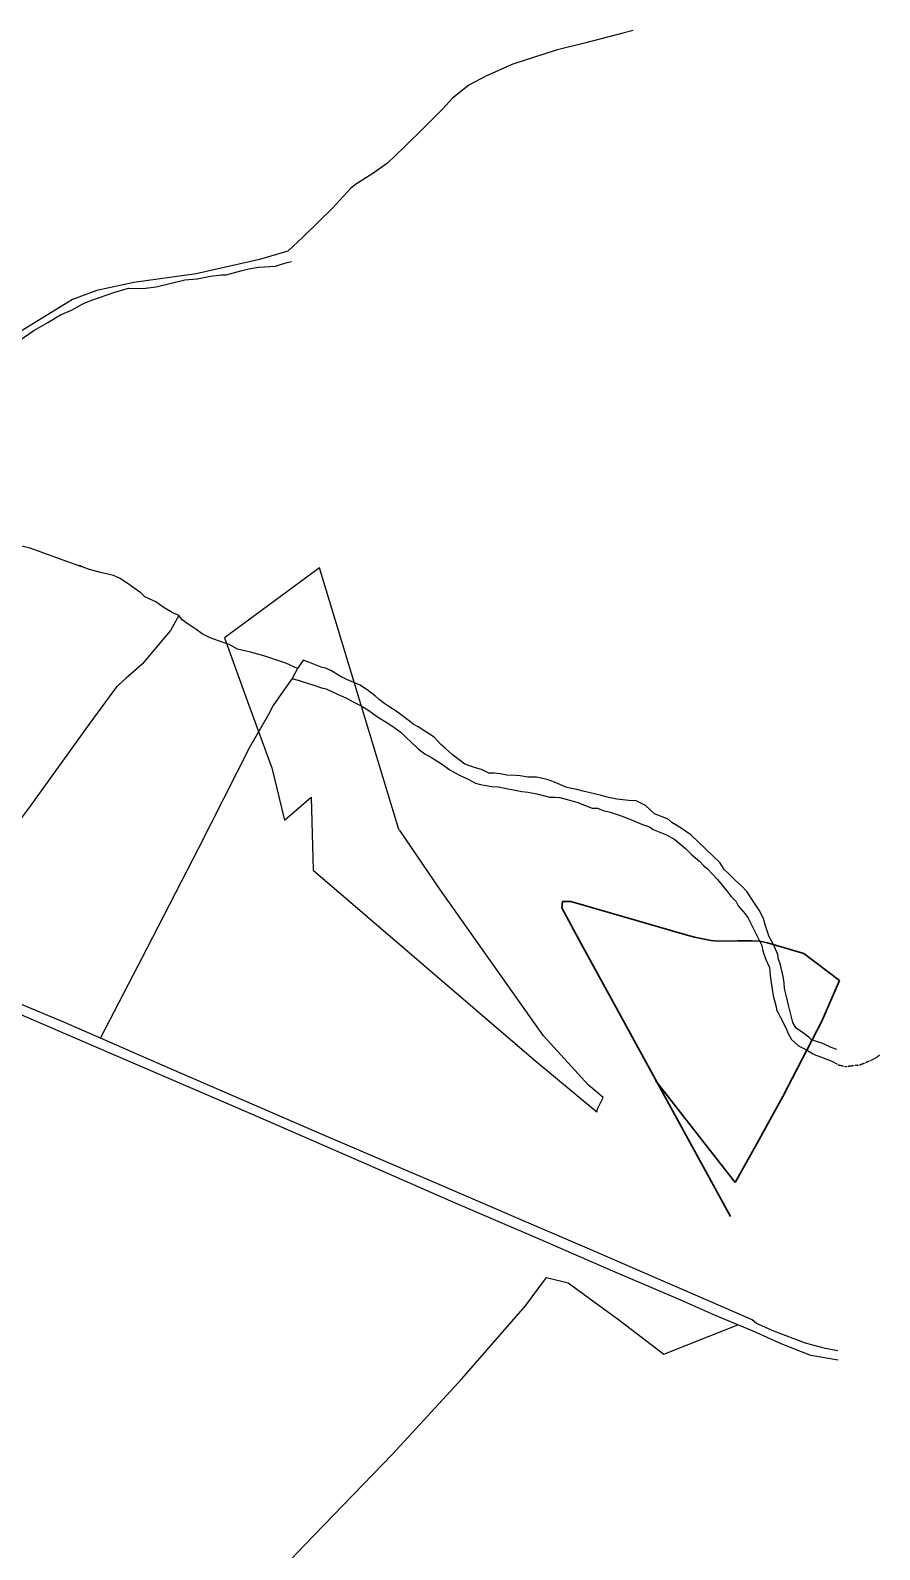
# Model space of a CAD drawing. Header units: metres. Extents: x 615852 to 659911, y 1301217 to 1325118.
# Drawn here: x 643254 to 645080, y 1320519 to 1323784 of the extents above; entities that cross this region are included whole.
import ezdxf

# ---------------------------------------------------------------- set-up
doc = ezdxf.new("R2010")
doc.units = ezdxf.units.M
doc.linetypes.add('HIDDEN', pattern=[0.375, 0.25, -0.125])
for name, color, linetype in [('-3', 7, 'Continuous'), ('2', 1, 'Continuous'), ('CVL_CUADCON_TIT', 1, 'Continuous')]:
    doc.layers.add(name, color=color, linetype=linetype)

msp = doc.modelspace()

# ---------------------------------------------------------------- linework, layer by layer
at = {"layer": '-3', "color": 1, "linetype": 'HIDDEN'}
msp.add_lwpolyline([(645080.40902, 1321581.35917), (645069.89902, 1321574.32017), (645059.25302, 1321569.18617), (645038.96902, 1321560.70317), (645020.17902, 1321558.32717), (645007.73702, 1321556.74317), (644988.17902, 1321560.97017)], dxfattribs=at)
at = {"layer": '2', "color": 1, "linetype": 'Continuous'}
msp.add_line((643828.26202, 1322412.67717), (643817.29202, 1322391.09817), dxfattribs=at)
for points in [[(644550.12702, 1323784.32717), (644528.51802, 1323778.27317), (644448.69802, 1323757.85617), (644384.89202, 1323741.47117), (644291.33202, 1323711.42517), (644235.13102, 1323686.63817), (644196.97802, 1323666.38617), (644161.60502, 1323638.75917), (644140.46902, 1323615.16717), (644102.78802, 1323577.63317), (644057.72602, 1323533.50617), (644022.33902, 1323499.27117), (643990.28002, 1323476.97317), (643955.68002, 1323454.42717), (643943.21102, 1323445.05017), (643903.48702, 1323401.92817), (643840.85802, 1323340.55617), (643807.76402, 1323309.62017)], [(643807.76402, 1323309.62017), (643746.75002, 1323291.70417), (643610.50502, 1323261.24117), (643476.31802, 1323242.71817), (643396.75802, 1323225.60417), (643344.37902, 1323206.14517), (643214.12802, 1323125.34717)], [(643231.39102, 1323118.70217), (643261.41302, 1323138.97117), (643291.42902, 1323156.19017), (643318.90302, 1323172.65117), (643342.29902, 1323183.27617), (643355.27102, 1323190.11117), (643369.51502, 1323197.70517), (643386.55202, 1323204.78517), (643435.87702, 1323221.45517), (643465.36802, 1323230.54217), (643495.59902, 1323229.20717), (643524.57102, 1323232.95817), (643586.34102, 1323248.07617), (643613.02302, 1323250.30717), (643641.49202, 1323256.34617), (643664.87102, 1323258.58417), (643674.78002, 1323258.81717), (643706.55702, 1323267.39117), (643723.84302, 1323271.67517), (643744.93802, 1323275.44317), (643781.52902, 1323277.65217), (643792.20702, 1323280.93417), (643806.44402, 1323285.22417), (643815.84802, 1323287.23817)], [(643040.01802, 1322723.39417), (643120.01002, 1322704.16417), (643226.92102, 1322678.77617), (643252.56902, 1322672.36817), (643313.49902, 1322650.12817), (643364.27702, 1322632.35717)], [(643573.66502, 1322526.56817), (643558.68802, 1322532.95317), (643539.91102, 1322544.43017), (643524.18302, 1322556.40817), (643500.06802, 1322566.62517), (643491.95602, 1322575.28417), (643472.42102, 1322589.30317), (643464.04902, 1322594.91217), (643446.03402, 1322606.64217), (643432.83602, 1322613.02317), (643405.15502, 1322619.43617), (643381.03102, 1322625.33217), (643368.84502, 1322630.18717), (643359.70802, 1322634.52717)], [(643573.66502, 1322526.56817), (643555.30602, 1322494.58417), (643520.41102, 1322452.72317), (643495.19602, 1322422.78617), (643460.32502, 1322392.10817), (643439.19802, 1322373.34517), (643381.61602, 1322295.18917), (643251.41002, 1322114.00117), (643212.93802, 1322062.23517), (643141.41902, 1322124.14517), (643052.64502, 1322196.76717), (643018.66502, 1322228.35317)], [(643828.26202, 1322412.67717), (643803.38702, 1322424.42117), (643782.05902, 1322431.07417), (643755.90802, 1322440.02517), (643727.72302, 1322448.21717), (643699.78802, 1322454.37617), (643681.26202, 1322464.58117), (643668.56802, 1322468.92917), (643640.64102, 1322478.90017), (643623.63602, 1322487.32317), (643610.19102, 1322497.26317), (643593.19102, 1322508.22817), (643580.25302, 1322517.65917), (643573.66502, 1322526.56817)], [(644861.56102, 1321798.23917), (644851.44602, 1321820.88017), (644843.09202, 1321835.89217), (644835.01202, 1321860.05417), (644830.47102, 1321875.31217), (644821.36202, 1321893.37617), (644809.96402, 1321910.42917), (644794.76702, 1321933.33417), (644783.86702, 1321945.30317), (644769.41102, 1321958.04117), (644755.46702, 1321972.30317), (644746.08402, 1321980.96417), (644736.71502, 1321995.97917), (644722.77002, 1322009.73217), (644674.08302, 1322055.32817), (644653.53302, 1322069.85917), (644633.48602, 1322081.84617), (644625.37202, 1322089.23417), (644595.92302, 1322100.73317), (644576.90502, 1322118.56417), (644556.85402, 1322128.51817), (644541.10302, 1322129.31417), (644515.19402, 1322132.16417), (644497.16202, 1322135.50717), (644482.43402, 1322139.60417), (644445.86602, 1322148.32317), (644429.36002, 1322152.42417), (644408.02802, 1322157.29817), (644392.79702, 1322163.43017), (644380.86702, 1322168.79217), (644365.38002, 1322174.16217), (644342.52302, 1322179.04017), (644323.97702, 1322179.33317), (644307.72202, 1322181.90917), (644298.06902, 1322182.94617), (644278.76002, 1322183.24117), (644264.53802, 1322186.06717), (644251.58502, 1322187.87317), (644239.64402, 1322188.15317), (644224.41502, 1322195.55617), (644213.75102, 1322198.88217), (644196.23202, 1322204.51117), (644188.36102, 1322207.06917), (644160.96502, 1322228.22117), (644145.74902, 1322241.72417), (644136.11102, 1322249.87717), (644122.67802, 1322265.40817), (644107.96102, 1322274.84317), (644102.12402, 1322277.90517), (644088.17002, 1322287.59317), (644077.51102, 1322293.46117), (644072.18402, 1322297.53817), (644051.63702, 1322313.08517), (644040.98202, 1322320.98617), (644027.02602, 1322329.40317), (644016.37002, 1322336.79617), (644004.44902, 1322346.22517), (643996.84002, 1322352.59517), (643981.11202, 1322364.57317), (643963.35302, 1322377.06417), (643941.01302, 1322386.00717), (643924.00702, 1322393.92117), (643913.34902, 1322400.29817), (643900.15502, 1322408.45917), (643888.47802, 1322413.56617), (643879.33502, 1322415.36517), (643850.39602, 1322427.11717), (643840.74902, 1322430.95017), (643828.26202, 1322412.67717)], [(643817.29202, 1322391.09817), (643799.45502, 1322365.97417), (643776.52102, 1322333.49217), (643776.51802, 1322332.22117)], [(643817.29202, 1322391.09817), (643834.55802, 1322385.97817), (643864.01202, 1322377.27417), (643880.26002, 1322371.39517), (643890.41802, 1322368.83217), (643916.05502, 1322357.08617), (643932.30002, 1322349.93617), (643949.55802, 1322340.75017), (643965.80102, 1322332.32817), (643979.50302, 1322323.65817), (644000.55902, 1322308.61917), (644015.53202, 1322299.94617), (644022.89102, 1322295.61017), (644035.57602, 1322286.94217), (644050.54302, 1322275.72717), (644060.43102, 1322265.79417), (644085.02902, 1322243.12317), (644088.32602, 1322240.32017), (644102.02302, 1322229.10917), (644116.99702, 1322221.70617), (644138.05702, 1322207.93817), (644155.81502, 1322195.19317), (644166.47402, 1322189.32517), (644179.92402, 1322181.92617), (644195.66202, 1322174.77617), (644211.39702, 1322166.35617), (644222.31602, 1322163.79117), (644230.18902, 1322161.99517), (644246.69702, 1322158.91117), (644259.90702, 1322158.12017), (644310.95502, 1322148.35417), (644324.67202, 1322147.05517), (644343.46602, 1322143.45717), (644362.76502, 1322138.33317), (644370.63702, 1322136.53717), (644382.06902, 1322136.00417), (644392.99302, 1322135.47317), (644429.30402, 1322125.23017), (644462.05202, 1322112.45317), (644473.74002, 1322112.42817), (644485.67102, 1322107.82817), (644500.65402, 1322104.23917), (644518.17302, 1322098.61017), (644524.52002, 1322096.30917), (644550.41502, 1322086.34317), (644570.72102, 1322077.15017), (644585.19402, 1322072.79917), (644593.31102, 1322066.42817), (644621.99802, 1322055.18517), (644639.76202, 1322045.23517), (644663.09702, 1322025.87017), (644676.78902, 1322012.62517), (644693.27402, 1321998.35817), (644702.14602, 1321988.68117), (644710.51702, 1321982.31017), (644731.81202, 1321959.39117), (644741.69602, 1321947.42517), (644753.35202, 1321932.66017), (644760.95402, 1321922.73217), (644770.84202, 1321913.05317), (644776.15602, 1321902.36717), (644791.11102, 1321885.56217), (644797.95102, 1321876.14417), (644826.79402, 1321817.62817), (644829.56502, 1321806.18517), (644835.87702, 1321787.11017), (644843.71702, 1321769.81217), (644844.69902, 1321753.03617), (644848.21502, 1321733.20417), (644851.46802, 1321709.30717), (644858.02502, 1321685.91117), (644858.52002, 1321679.30217), (644862.06402, 1321672.94117), (644867.12402, 1321663.01917), (644874.71702, 1321649.02417), (644881.04102, 1321635.28717), (644883.56702, 1321628.41917), (644887.36502, 1321621.80317), (644891.16202, 1321615.18717), (644905.87002, 1321601.94017), (644921.35202, 1321594.02917), (644937.59402, 1321584.84517), (644942.92202, 1321581.53017), (644955.61702, 1321577.18217), (644968.31002, 1321572.32617), (644977.95802, 1321569.00217), (644988.17002, 1321562.89417)], [(643404.85702, 1321618.58917), (643505.36202, 1321811.78517), (643615.56502, 1322026.05617), (643726.02902, 1322243.88317), (643767.08102, 1322314.45017), (643776.51802, 1322332.22117)], [(643404.85702, 1321618.58917), (643325.91102, 1321652.30417), (643226.65602, 1321693.94117), (643074.60102, 1321758.05517), (642872.03402, 1321845.65817), (642685.70702, 1321923.06017), (642633.64702, 1321934.86217), (642606.19402, 1321928.31217), (642539.38702, 1321934.55317), (642480.99402, 1321955.77117), (642458.92702, 1321973.60917)], [(644988.03402, 1321594.14917), (644976.24102, 1321598.48717), (644958.21902, 1321606.65817), (644942.73102, 1321611.52017), (644933.33802, 1321615.60617), (644928.01202, 1321620.19217), (644916.34302, 1321628.85817), (644900.86702, 1321639.56517), (644893.78002, 1321652.28817), (644889.74902, 1321668.81617), (644884.45502, 1321689.15917), (644879.67302, 1321711.02617), (644876.14502, 1321724.75817), (644874.90002, 1321737.21417), (644872.64202, 1321750.94317), (644868.61502, 1321769.25117), (644865.58902, 1321780.18517), (644862.80902, 1321787.30817), (644861.56102, 1321798.23917)], [(644775.81302, 1321002.41917), (644724.02702, 1321023.87717), (644652.69802, 1321055.28917), (644506.99102, 1321117.61017), (644350.37102, 1321185.80117), (644169.63302, 1321262.93717), (643960.46902, 1321354.62017), (643732.01202, 1321453.96917), (643433.74602, 1321582.43917), (643213.91802, 1321677.19417)], [(644806.57602, 1321012.52017), (644722.30102, 1321049.29617), (644620.25802, 1321093.98917), (644461.60702, 1321162.94517), (644331.13002, 1321218.62717), (644128.31002, 1321306.23017), (643886.90202, 1321408.91017), (643537.36102, 1321560.36217), (643404.85702, 1321618.58917)], [(643519.39802, 1319886.18317), (643573.20502, 1320100.69617), (643622.63602, 1320291.20517), (643624.93802, 1320298.82517), (643842.89802, 1320527.86117), (644032.84202, 1320724.42617), (644182.06302, 1320886.00517), (644318.82502, 1321043.28917), (644364.17602, 1321104.18917), (644410.64602, 1321092.39917), (644521.76102, 1321011.59817), (644616.12502, 1320939.21917), (644713.51402, 1320977.64417), (644775.81302, 1321002.41917)], [(644990.94602, 1320926.46817), (644932.69102, 1320936.26217), (644868.71702, 1320961.30417), (644808.55902, 1320988.62517), (644775.81302, 1321002.41917)], [(644990.85902, 1320946.53417), (644964.22702, 1320951.19017), (644921.31302, 1320962.71717), (644853.02202, 1320988.78517), (644815.96202, 1321005.13017), (644806.57602, 1321012.52017)]]:
    msp.add_lwpolyline(points, dxfattribs=at)
at = {"layer": 'CVL_CUADCON_TIT', "color": 1, "ltscale": 0.5, "flags": 128}
msp.add_lwpolyline([(644472.3052, 1321460.18848), (644474.5942, 1321467.93348), (644485.5232, 1321490.83748), (644454.6802, 1321516.96648), (644357.4872, 1321622.97348), (644134.6542, 1321938.54448), (644049.6192, 1322063.76148), (644046.3162, 1322067.08648), (643875.8252, 1322629.04748), (643671.2822, 1322478.36448), (643723.8615, 1322334.01969), (643772.9812, 1322199.17248), (643800.9112, 1322087.06248), (643858.1042, 1322136.19348), (643862.1752, 1321979.14848), (644336.9042, 1321572.47448), (644472.3052, 1321460.18848)], dxfattribs=at)
at = {"layer": 'CVL_CUADCON_TIT', "color": 1, "lineweight": 30, "ltscale": 0.5, "flags": 128}
for points in [[(644396.88542, 1321898.25952), (644398.06629, 1321911.87577), (644416.51873, 1321912.20138)], [(644994.00574, 1321741.96211), (644917.41697, 1321800.00173), (644839.4784, 1321823.08587), (644822.2528, 1321826.76155), (644805.61062, 1321827.53816), (644775.46752, 1321827.49258), (644732.00638, 1321827.04409), (644718.34688, 1321828.42539), (644682.50448, 1321835.44553), (644661.41476, 1321840.98977), (644557.39248, 1321871.4686), (644416.51902, 1321912.20144)], [(644396.88542, 1321898.25952), (644437.86518, 1321822.09438), (644514.41728, 1321682.44452), (644556.55467, 1321605.52967), (644759.47896, 1321235.12489)], [(644994.0351, 1321741.93796), (644955.99837, 1321654.55344), (644872.42072, 1321493.21142), (644817.08493, 1321392.79847), (644769.91675, 1321308.1126)], [(644598.2245, 1321527.54551), (644769.91218, 1321308.10902)]]:
    msp.add_lwpolyline(points, dxfattribs=at)

doc.saveas('drawing.dxf')
